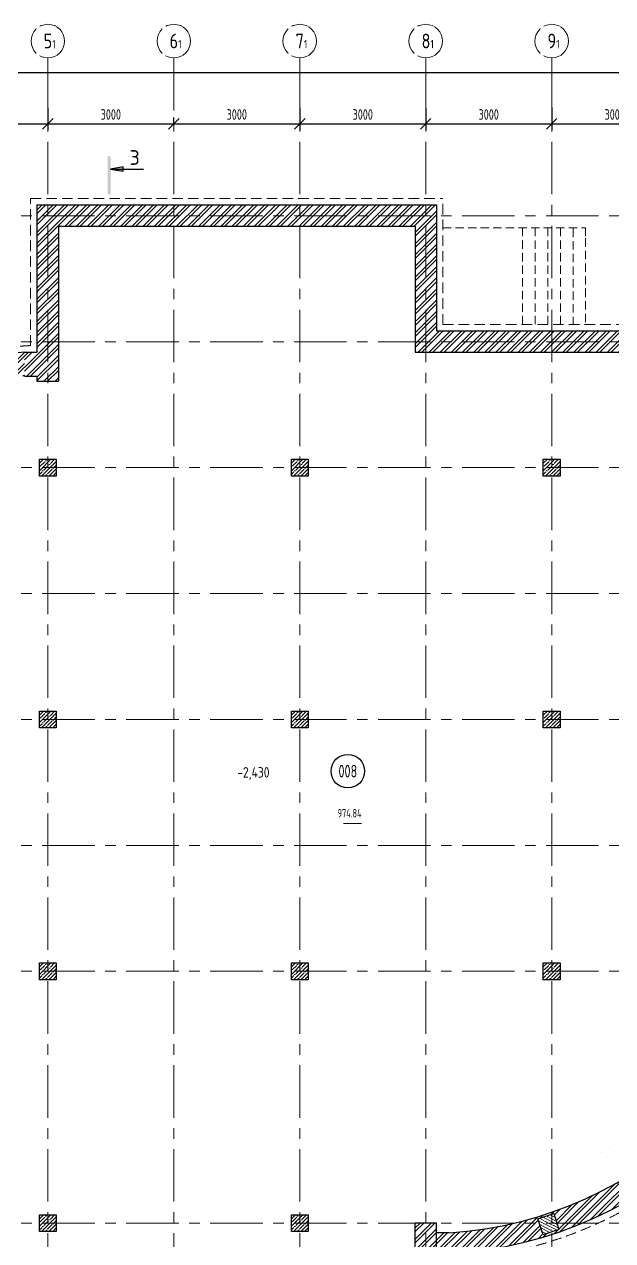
# Model space of a CAD drawing. Header units: millimetres. Extents: x -8689834 to 9419935, y 0 to 233063.
# Drawn here: x -341732 to -327720, y 106183 to 135163 of the extents above; entities that cross this region are included whole.
import ezdxf
from ezdxf import colors
from ezdxf.entities.mleader import LeaderData, LeaderLine
from ezdxf.enums import TextEntityAlignment as Align
from ezdxf.math import Vec2, Vec3

# ---------------------------------------------------------------- set-up
doc = ezdxf.new("R2010")
doc.units = ezdxf.units.MM
doc.header["$MEASUREMENT"] = 0
for name, pattern in [('ADSK_Штриховая_ш2 п1', [3, 2, -1]), ('CENTER', [2, 1.25, -0.25, 0.25, -0.25]), ('TRATTEGGIATA', [0.75, 0.5, -0.25])]:
    doc.linetypes.add(name, pattern=pattern)
doc.layers.get('0').update_dxf_attribs({"color": 250, "lineweight": 9})
for name, color, linetype, lineweight in [('АР_Колонны', 250, 'Continuous', 30), ('АР_Колонны Штрих', 250, 'Continuous', 5), ('АР_Маркер экспликации', 239, 'Continuous', 13), ('АР_МосжилНии_Стены', 127, 'Continuous', 30), ('АР_Номер помещения', 1, 'Continuous', 25), ('АР_Оси', 195, 'Continuous', 9), ('АР_Оси размеры', 164, 'Continuous', 9), ('АР_Отметки', 250, 'Continuous', 15), ('АР_Помещения_площадь', 19, 'Continuous', 9), ('АР_Разрезы', 175, 'Continuous', 9), ('АР_стены', 250, 'Continuous', 30), ('АР_тонкая линия', 250, 'Continuous', 0), ('АР_Штриховка кирпич', 250, 'Continuous', 9)]:
    doc.layers.add(name, color=color, linetype=linetype, lineweight=lineweight)
doc.styles.add('ISOCPEUR', font='isocpeur.ttf', dxfattribs={"width": 0.7})
doc.styles.add('METRO-STYLE', font='isocpeur.ttf', dxfattribs={"width": 0.9, "oblique": 15})
doc.styles.get("Standard").update_dxf_attribs({"font": 'isocpeur.ttf', "width": 0.7})
doc.styles.add('ГОСТ 2.304', font='isocpeur.ttf', dxfattribs={"width": 0.7})
doc.dimstyles.new('СПДС', dxfattribs={"dimscale": 100, "dimtxt": 2.5, "dimasz": 2.5, "dimexe": 1.5, "dimexo": 0, "dimgap": 1, "dimtad": 1, "dimdec": 0, "dimrnd": 1, "dimtxsty": 'ГОСТ 2.304', "dimblk": 'OBLIQUE', "dimcen": 2.5, "dimdle": 1.5, "dimadec": 0, "dimazin": 2, "dimtfac": 0.75, "dimtdec": 0, "dimtmove": 1, "dimatfit": 3, "dimfxl": 1, "dimtolj": 1, "dimarcsym": 1})
pattern_1 = [(45, (-15289.27, 0), (-132.58252, 132.58252), []), (45, (-15200.88, 0), (-132.58252, 132.58252), [])]

# ---------------------------------------------------------------- blocks, each defined once
blk = doc.blocks.new('_Oblique')
at = {"color": 0, "linetype": 'ByBlock', "lineweight": -2}
blk.add_line((-0.5, -0.5), (0.5, 0.5), dxfattribs=at)
blk = doc.blocks.new('*D567')
at = {"layer": 'АР_Оси размеры', "color": 0, "lineweight": -2, "ltscale": 100, "transparency": 16777216}
for p, q in [((-344172, 133379), (-344172, 132641)), ((-341172, 133173), (-341172, 132641)), ((-344322, 132791), (-341022, 132791))]:
    blk.add_line(p, q, dxfattribs=at)
at = {"layer": 'АР_Оси размеры', "color": 0, "lineweight": -2, "ltscale": 100, "transparency": 16777216, "xscale": 250, "yscale": 250, "zscale": 250, "rotation": 180}
blk.add_blockref('_Oblique', (-344172, 132791), dxfattribs=at)
at = {"layer": 'АР_Оси размеры', "color": 0, "lineweight": -2, "ltscale": 100, "transparency": 16777216, "xscale": 250, "yscale": 250, "zscale": 250}
blk.add_blockref('_Oblique', (-341172, 132791), dxfattribs=at)
at = {"layer": 'АР_Оси размеры', "color": 0, "ltscale": 100, "transparency": 16777216, "insert": (-342672, 133016), "char_height": 250, "attachment_point": 5, "style": 'ГОСТ 2.304'}
blk.add_mtext('\\A1;3000', dxfattribs=at)
blk = doc.blocks.new('*D568')
at = {"layer": 'АР_Оси размеры', "color": 0, "lineweight": -2, "ltscale": 100, "transparency": 16777216}
for p, q in [((-341172, 133173), (-341172, 132641)), ((-341322, 132791), (-338022, 132791)), ((-338172, 132791), (-338172, 132941))]:
    blk.add_line(p, q, dxfattribs=at)
at = {"layer": 'АР_Оси размеры', "color": 0, "lineweight": -2, "ltscale": 100, "transparency": 16777216, "xscale": 250, "yscale": 250, "zscale": 250, "rotation": 180}
blk.add_blockref('_Oblique', (-341172, 132791), dxfattribs=at)
at = {"layer": 'АР_Оси размеры', "color": 0, "lineweight": -2, "ltscale": 100, "transparency": 16777216, "xscale": 250, "yscale": 250, "zscale": 250}
blk.add_blockref('_Oblique', (-338172, 132791), dxfattribs=at)
at = {"layer": 'АР_Оси размеры', "color": 0, "ltscale": 100, "transparency": 16777216, "insert": (-339672, 133016), "char_height": 250, "attachment_point": 5, "style": 'ГОСТ 2.304'}
blk.add_mtext('\\A1;3000', dxfattribs=at)
blk = doc.blocks.new('*D569')
at = {"layer": 'АР_Оси размеры', "color": 0, "lineweight": -2, "ltscale": 100, "transparency": 16777216}
for p, q in [((-335172, 133173), (-335172, 132641)), ((-338322, 132791), (-335022, 132791)), ((-338172, 132791), (-338172, 132941))]:
    blk.add_line(p, q, dxfattribs=at)
at = {"layer": 'АР_Оси размеры', "color": 0, "lineweight": -2, "ltscale": 100, "transparency": 16777216, "xscale": 250, "yscale": 250, "zscale": 250, "rotation": 180}
blk.add_blockref('_Oblique', (-338172, 132791), dxfattribs=at)
at = {"layer": 'АР_Оси размеры', "color": 0, "lineweight": -2, "ltscale": 100, "transparency": 16777216, "xscale": 250, "yscale": 250, "zscale": 250}
blk.add_blockref('_Oblique', (-335172, 132791), dxfattribs=at)
at = {"layer": 'АР_Оси размеры', "color": 0, "ltscale": 100, "transparency": 16777216, "insert": (-336672, 133016), "char_height": 250, "attachment_point": 5, "style": 'ГОСТ 2.304'}
blk.add_mtext('\\A1;3000', dxfattribs=at)
blk = doc.blocks.new('*D570')
at = {"layer": 'АР_Оси размеры', "color": 0, "lineweight": -2, "ltscale": 100, "transparency": 16777216}
for p, q in [((-335172, 133173), (-335172, 132641)), ((-332172, 133167), (-332172, 132641)), ((-335322, 132791), (-332022, 132791))]:
    blk.add_line(p, q, dxfattribs=at)
at = {"layer": 'АР_Оси размеры', "color": 0, "lineweight": -2, "ltscale": 100, "transparency": 16777216, "xscale": 250, "yscale": 250, "zscale": 250, "rotation": 180}
blk.add_blockref('_Oblique', (-335172, 132791), dxfattribs=at)
at = {"layer": 'АР_Оси размеры', "color": 0, "lineweight": -2, "ltscale": 100, "transparency": 16777216, "xscale": 250, "yscale": 250, "zscale": 250}
blk.add_blockref('_Oblique', (-332172, 132791), dxfattribs=at)
at = {"layer": 'АР_Оси размеры', "color": 0, "ltscale": 100, "transparency": 16777216, "insert": (-333672, 133016), "char_height": 250, "attachment_point": 5, "style": 'ГОСТ 2.304'}
blk.add_mtext('\\A1;3000', dxfattribs=at)
blk = doc.blocks.new('*D571')
at = {"layer": 'АР_Оси размеры', "color": 0, "lineweight": -2, "ltscale": 100, "transparency": 16777216}
for p, q in [((-332172, 133167), (-332172, 132641)), ((-329172, 133179), (-329172, 132641)), ((-332322, 132791), (-329022, 132791))]:
    blk.add_line(p, q, dxfattribs=at)
at = {"layer": 'АР_Оси размеры', "color": 0, "lineweight": -2, "ltscale": 100, "transparency": 16777216, "xscale": 250, "yscale": 250, "zscale": 250, "rotation": 180}
blk.add_blockref('_Oblique', (-332172, 132791), dxfattribs=at)
at = {"layer": 'АР_Оси размеры', "color": 0, "lineweight": -2, "ltscale": 100, "transparency": 16777216, "xscale": 250, "yscale": 250, "zscale": 250}
blk.add_blockref('_Oblique', (-329172, 132791), dxfattribs=at)
at = {"layer": 'АР_Оси размеры', "color": 0, "ltscale": 100, "transparency": 16777216, "insert": (-330672, 133016), "char_height": 250, "attachment_point": 5, "style": 'ГОСТ 2.304'}
blk.add_mtext('\\A1;3000', dxfattribs=at)
blk = doc.blocks.new('*D572')
at = {"layer": 'АР_Оси размеры', "color": 0, "lineweight": -2, "ltscale": 100, "transparency": 16777216}
for p, q in [((-329172, 133179), (-329172, 132641)), ((-326172, 133132), (-326172, 132641)), ((-329322, 132791), (-326022, 132791))]:
    blk.add_line(p, q, dxfattribs=at)
at = {"layer": 'АР_Оси размеры', "color": 0, "lineweight": -2, "ltscale": 100, "transparency": 16777216, "xscale": 250, "yscale": 250, "zscale": 250, "rotation": 180}
blk.add_blockref('_Oblique', (-329172, 132791), dxfattribs=at)
at = {"layer": 'АР_Оси размеры', "color": 0, "lineweight": -2, "ltscale": 100, "transparency": 16777216, "xscale": 250, "yscale": 250, "zscale": 250}
blk.add_blockref('_Oblique', (-326172, 132791), dxfattribs=at)
at = {"layer": 'АР_Оси размеры', "color": 0, "ltscale": 100, "transparency": 16777216, "insert": (-327672, 133016), "char_height": 250, "attachment_point": 5, "style": 'ГОСТ 2.304'}
blk.add_mtext('\\A1;3000', dxfattribs=at)
blk = doc.blocks.new('*D583')
at = {"layer": 'АР_Оси размеры', "color": 0, "lineweight": -2, "ltscale": 100, "transparency": 16777216}
for p, q in [((-353322, 134013), (-289512, 134013)), ((-353172, 134013), (-353172, 134163)), ((-289662, 134013), (-289662, 134163))]:
    blk.add_line(p, q, dxfattribs=at)
at = {"layer": 'АР_Оси размеры', "color": 0, "lineweight": -2, "ltscale": 100, "transparency": 16777216, "xscale": 250, "yscale": 250, "zscale": 250, "rotation": 180}
blk.add_blockref('_Oblique', (-353172, 134013), dxfattribs=at)
at = {"layer": 'АР_Оси размеры', "color": 0, "lineweight": -2, "ltscale": 100, "transparency": 16777216, "xscale": 250, "yscale": 250, "zscale": 250}
blk.add_blockref('_Oblique', (-289662, 134013), dxfattribs=at)
at = {"layer": 'АР_Оси размеры', "color": 0, "ltscale": 100, "transparency": 16777216, "insert": (-321417, 134238), "char_height": 250, "attachment_point": 5, "style": 'ГОСТ 2.304'}
blk.add_mtext('\\A1;63510', dxfattribs=at)
blk = doc.blocks.new('*U260')
at = {"layer": 'АР_Номер помещения', "color": 7}
blk.add_circle((-11974, -849), 400, dxfattribs=at)
at = {"layer": 'АР_Помещения_площадь', "color": 7}
blk.add_line((-11653, -2097), (-12075, -2097), dxfattribs=at)
at = {"color": 7, "style": 'ISOCPEUR', "width": 0.7, "flags": 1}
blk.add_attdef('КАТЕГОРИЯ', (-499, -2092), '', height=250, dxfattribs=at)
at = {"layer": 'АР_Номер помещения', "color": 7, "style": 'ISOCPEUR', "width": 0.7}
blk.add_attdef('НОМЕР_ПОМЕЩЕНИЯ', text='', height=300, dxfattribs=at).set_placement((-11974, -849), align=Align.MIDDLE_CENTER)
at = {"layer": 'АР_Помещения_площадь', "color": 7, "lineweight": 30, "width": 0.7, "flags": 104}
blk.add_attdef('ИМЯ_ПОМЕЩЕНИЯ', text='', height=100, dxfattribs=at).set_placement((158, 1217), align=Align.MIDDLE_CENTER)
at = {"layer": 'АР_Помещения_площадь', "color": 7, "style": 'ISOCPEUR', "width": 0.7}
blk.add_attdef('ПЛОЩАДЬ_ПОМЕЩЕНИЯ', text='', height=200, dxfattribs=at).set_placement((-11648, -1851), align=Align.MIDDLE_RIGHT)
blk = doc.blocks.new('A$Cb1ac1438')
at = {"layer": 'АР_Колонны Штрих', "ltscale": 100}
h = blk.add_hatch(dxfattribs=at)
h.set_pattern_fill('ANSI35', color=256, scale=500, angle=161.0398)
h.set_pattern_definition([(206.039832, (898269.91, -348997.31), (54.874485, -112.311134), []), (206.039832, (898186.31, -348968.59), (54.874485, -112.311134), [156.25, -31.25, 0, -31.25])])
h.paths.add_polyline_path([(5719, -203), (6098, -333), (6228, 46), (5849, 176)])
h = blk.add_hatch(dxfattribs=at)
h.set_pattern_fill('ANSI35', color=256, scale=500, angle=-72.0645)
h.set_pattern_definition([(332.935457, (-256735.91, 917047.48), (56.87424, 111.311818), []), (332.935457, (-256708.7, 916963.39), (56.87424, 111.311818), [156.25, -31.25, 0, -31.25])])
h.paths.add_polyline_path([(173, -6155), (50, -5774), (-331, -5897), (-207, -6278)])
at = {"layer": 'АР_Колонны', "ltscale": 100}
for points in [[(6098, -333), (5719, -203), (5849, 176), (6228, 46)], [(50, -5774), (173, -6155), (-207, -6278), (-331, -5897)]]:
    blk.add_lwpolyline(points, close=True, dxfattribs=at)
blk = doc.blocks.new('_DotSmall')
at = {"color": 0, "linetype": 'ByBlock', "const_width": 0.5}
blk.add_lwpolyline([(-0.0625, 0, 1), (0.0625, 0, 1)], format="xyb", close=True, dxfattribs=at)

msp = doc.modelspace()

# ---------------------------------------------------------------- hatches: boundary and pattern name
at = {"layer": 'АР_Колонны Штрих', "ltscale": 100}
h = msp.add_hatch(dxfattribs=at)
h.set_pattern_fill('ANSI35', color=256, scale=500)
h.set_pattern_definition([(45, (-1298424.17, 164672.16), (-88.388348, 88.388348), []), (45, (-1298335.78, 164672.16), (-88.388348, 88.388348), [156.25, -31.25, 0, -31.25])])
h.paths.add_polyline_path([(-340972.071, 124800.682), (-341372.071, 124800.682), (-341372.071, 124400.682), (-340972.071, 124400.682)])
h = msp.add_hatch(dxfattribs=at)
h.set_pattern_fill('ANSI35', color=256, scale=500)
h.set_pattern_definition([(45, (-1292424.17, 164672.16), (-88.388348, 88.388348), []), (45, (-1292335.78, 164672.16), (-88.388348, 88.388348), [156.25, -31.25, 0, -31.25])])
h.paths.add_polyline_path([(-334972.071, 124800.682), (-335372.071, 124800.682), (-335372.071, 124400.682), (-334972.071, 124400.682)])
h = msp.add_hatch(dxfattribs=at)
h.set_pattern_fill('ANSI35', color=256, scale=500)
h.set_pattern_definition([(45, (-1286424.17, 164672.16), (-88.388348, 88.388348), []), (45, (-1286335.78, 164672.16), (-88.388348, 88.388348), [156.25, -31.25, 0, -31.25])])
h.paths.add_polyline_path([(-328972.071, 124800.682), (-329372.071, 124800.682), (-329372.071, 124400.682), (-328972.071, 124400.682)])
h = msp.add_hatch(dxfattribs=at)
h.set_pattern_fill('ANSI35', color=256, scale=500)
h.set_pattern_definition([(45, (-1298424.17, 158672.16), (-88.388348, 88.388348), []), (45, (-1298335.78, 158672.16), (-88.388348, 88.388348), [156.25, -31.25, 0, -31.25])])
h.paths.add_polyline_path([(-340972.071, 118800.682), (-341372.071, 118800.682), (-341372.071, 118400.682), (-340972.071, 118400.682)])
h = msp.add_hatch(dxfattribs=at)
h.set_pattern_fill('ANSI35', color=256, scale=500)
h.set_pattern_definition([(45, (-1292424.17, 158672.16), (-88.388348, 88.388348), []), (45, (-1292335.78, 158672.16), (-88.388348, 88.388348), [156.25, -31.25, 0, -31.25])])
h.paths.add_polyline_path([(-334972.071, 118800.682), (-335372.071, 118800.682), (-335372.071, 118400.682), (-334972.071, 118400.682)])
h = msp.add_hatch(dxfattribs=at)
h.set_pattern_fill('ANSI35', color=256, scale=500)
h.set_pattern_definition([(45, (-1286424.17, 158672.16), (-88.388348, 88.388348), []), (45, (-1286335.78, 158672.16), (-88.388348, 88.388348), [156.25, -31.25, 0, -31.25])])
h.paths.add_polyline_path([(-328972.071, 118800.682), (-329372.071, 118800.682), (-329372.071, 118400.682), (-328972.071, 118400.682)])
h = msp.add_hatch(dxfattribs=at)
h.set_pattern_fill('ANSI35', color=256, scale=500)
h.set_pattern_definition([(45, (-1298424.17, 152672.16), (-88.388348, 88.388348), []), (45, (-1298335.78, 152672.16), (-88.388348, 88.388348), [156.25, -31.25, 0, -31.25])])
h.paths.add_polyline_path([(-340972.071, 112800.682), (-341372.071, 112800.682), (-341372.071, 112400.682), (-340972.071, 112400.682)])
h = msp.add_hatch(dxfattribs=at)
h.set_pattern_fill('ANSI35', color=256, scale=500)
h.set_pattern_definition([(45, (-1292424.17, 152672.16), (-88.388348, 88.388348), []), (45, (-1292335.78, 152672.16), (-88.388348, 88.388348), [156.25, -31.25, 0, -31.25])])
h.paths.add_polyline_path([(-334972.071, 112800.682), (-335372.071, 112800.682), (-335372.071, 112400.682), (-334972.071, 112400.682)])
h = msp.add_hatch(dxfattribs=at)
h.set_pattern_fill('ANSI35', color=256, scale=500)
h.set_pattern_definition([(45, (-1286424.17, 152672.16), (-88.388348, 88.388348), []), (45, (-1286335.78, 152672.16), (-88.388348, 88.388348), [156.25, -31.25, 0, -31.25])])
h.paths.add_polyline_path([(-328972.071, 112800.682), (-329372.071, 112800.682), (-329372.071, 112400.682), (-328972.071, 112400.682)])
h = msp.add_hatch(dxfattribs=at)
h.set_pattern_fill('ANSI35', color=256, scale=500)
h.set_pattern_definition([(45, (-1298424.17, 146672.16), (-88.388348, 88.388348), []), (45, (-1298335.78, 146672.16), (-88.388348, 88.388348), [156.25, -31.25, 0, -31.25])])
h.paths.add_polyline_path([(-340972.071, 106800.682), (-341372.071, 106800.682), (-341372.071, 106400.682), (-340972.071, 106400.682)])
h = msp.add_hatch(dxfattribs=at)
h.set_pattern_fill('ANSI35', color=256, scale=500)
h.set_pattern_definition([(45, (-1292424.17, 146672.16), (-88.388348, 88.388348), []), (45, (-1292335.78, 146672.16), (-88.388348, 88.388348), [156.25, -31.25, 0, -31.25])])
h.paths.add_polyline_path([(-334972.071, 106800.682), (-335372.071, 106800.682), (-335372.071, 106400.682), (-334972.071, 106400.682)])
at = {"layer": 'АР_Разрезы', "ltscale": 100}
h = msp.add_hatch(color=5, dxfattribs=at)
h.dxf.hatch_style = 1
h.paths.add_polyline_path([(-339677.803, 131110.086), (-339747.803, 131110.086), (-339747.803, 132014.34), (-339677.803, 132014.34)])
h.paths.add_polyline_path([(-339377.353, 131664.062), (-339677.803, 131714.34), (-339377.353, 131714.34)])
h.paths.add_polyline_path([(-339377.353, 131714.34), (-339677.803, 131714.34), (-339377.353, 131764.618)])
h = msp.add_hatch(color=5, dxfattribs=at)
h.dxf.hatch_style = 1
h.paths.add_polyline_path([(-339677.803, 131110.086), (-339747.803, 131110.086), (-339747.803, 132014.34), (-339677.803, 132014.34)])
h.paths.add_polyline_path([(-339377.353, 131664.062), (-339677.803, 131714.34), (-339377.353, 131714.34)])
h.paths.add_polyline_path([(-339377.353, 131714.34), (-339677.803, 131714.34), (-339377.353, 131764.618)])
at = {"layer": 'АР_Штриховка кирпич', "ltscale": 100}
h = msp.add_hatch(dxfattribs=at)
h.set_pattern_fill('ANSI32', color=256, scale=500)
h.set_pattern_definition(pattern_1)
h.paths.add_polyline_path([(-340417.071, 130860.682), (-341432.071, 130860.682), (-341432.071, 127350.905), (-341732.071, 127350.905), (-341732.071, 126783.983), (-341432.071, 126783.983), (-341432.071, 126660.682), (-340922.071, 126660.682), (-340922.071, 130350.682), (-340417.071, 130350.682)])
h = msp.add_hatch(dxfattribs=at)
h.set_pattern_fill('ANSI32', color=256, scale=500)
h.set_pattern_definition(pattern_1)
h.paths.add_polyline_path([(-334197.559, 130860.682), (-340434.239, 130860.682), (-340434.239, 130350.682), (-334151.817, 130350.682), (-334151.817, 130741.769), (-334197.559, 130741.769)])
h = msp.add_hatch(dxfattribs=at)
h.set_pattern_fill('ANSI32', color=256, scale=500)
h.set_pattern_definition(pattern_1)
h.paths.add_polyline_path([(-331912.071, 130860.682), (-331912.071, 130339.606), (-331912.071, 128121.475), (-332422.071, 128121.475), (-332422.071, 130350.682), (-334270.562, 130350.682), (-334270.562, 130860.682)])
h = msp.add_hatch(dxfattribs=at)
h.set_pattern_fill('ANSI32', color=256, scale=500)
h.set_pattern_definition(pattern_1)
h.paths.add_polyline_path([(-325806.91, 127661.128), (-326057.232, 127661.128), (-326057.232, 127860.682), (-331912.071, 127860.682), (-331912.071, 128145.858), (-332422.071, 128145.858), (-332422.071, 127350.682), (-323916.382, 127350.682), (-323916.382, 127860.682), (-325806.91, 127860.682)])
h = msp.add_hatch(dxfattribs=at)
h.set_pattern_fill('ANSI32', color=256, scale=500)
h.paths.add_polyline_path([(-347172.071, 124324.503), (-347174.023, 124322.551), (-347452.154, 124600.682), (-347174.023, 124888.237), (-346891.18, 124605.394)], flags=16)
edge = h.paths.add_edge_path()
edge.add_line((-349232.071, 118860.682), (-349355.371, 118860.682))
edge.add_line((-349355.371, 118860.682), (-349355.371, 119160.682))
edge.add_arc((-341163.868, 118592.479), 8211.187, 93.9679649, 176.0320351, ccw=False)
edge.add_line((-341732.071, 126783.983), (-341732.071, 127350.905))
edge.add_arc((-341172.119, 118600.824), 8767.98, 93.6615893, 123.7450755)
edge.add_arc((-341172.071, 118600.682), 8768.124, 123.7448222, 152.8449572)
edge.add_arc((-341172.071, 118600.682), 8768.124, 152.8449572, 176.3381574)
edge.add_line((-349922.294, 119160.682), (-349922.294, 118860.682))
edge.add_line((-349922.294, 118860.682), (-353432.071, 118860.821))
edge.add_line((-353432.071, 118860.821), (-353432.071, 116760.017))
edge.add_line((-353432.071, 116760.017), (-353313.157, 116760.017))
edge.add_line((-353313.157, 116760.017), (-353313.157, 116644.081))
edge.add_line((-353313.157, 116644.081), (-352922.071, 116644.081))
edge.add_line((-352922.071, 116644.081), (-352922.071, 118350.682))
edge.add_line((-352922.071, 118350.682), (-349232.071, 118350.406))
edge.add_line((-349232.071, 118350.406), (-349232.071, 118860.682))
h = msp.add_hatch(dxfattribs=at)
h.set_pattern_fill('ANSI32', color=256, scale=500)
h.set_pattern_definition([(45, (-1298418.67, 164822.8), (-132.58252, 132.58252), []), (45, (-1298330.29, 164822.8), (-132.58252, 132.58252), [])])
h.paths.add_polyline_path([(-329172.071, 106811.502), (-329172.071, 106600.682), (-329460.555, 106575.544), (-329502.719, 106702.033)], flags=16)
h.paths.add_polyline_path([(-329123.786, 106828.353), (-329039.455, 106575.37), (-329172.071, 106600.682), (-329172.071, 106811.502)], flags=16)
h.paths.add_polyline_path([(-329172.071, 106389.863), (-329377.885, 106322.024), (-329462.215, 106575.007), (-329172.071, 106600.682)], flags=16)
h.paths.add_polyline_path([(-329172.071, 106389.863), (-329172.071, 106600.682), (-329041.116, 106574.833), (-328998.952, 106448.344)], flags=16)
h.paths.add_polyline_path([(-332101.106, 104554.374), (-331912.192, 104554.374), (-331912.192, 103474.489), (-332101.106, 103474.489)], flags=17)
edge = h.paths.add_edge_path()
edge.add_line((-332422.192, 104619.374), (-332101.106, 104619.374))
edge.add_line((-332101.106, 104619.374), (-332101.106, 103409.489))
edge.add_line((-332101.106, 103409.489), (-332422.192, 103409.489))
edge.add_line((-332422.192, 103409.489), (-332422.192, 98935.49))
edge.add_line((-332422.192, 98935.49), (-329982.977, 98935.682))
edge.add_line((-329982.977, 98935.682), (-329982.975, 99035.677))
edge.add_line((-329982.975, 99035.677), (-329910.368, 99035.677))
edge.add_line((-329910.368, 99035.677), (-329910.441, 99715.646))
edge.add_line((-329910.441, 99715.646), (-331642.192, 99715.563))
edge.add_line((-331642.192, 99715.563), (-331642.192, 101865.682))
edge.add_line((-331642.192, 101865.682), (-329292.192, 101865.682))
edge.add_line((-329292.192, 101865.682), (-328782.192, 102375.682))
edge.add_line((-328782.192, 102375.682), (-331911.764, 102375.682))
edge.add_line((-331911.764, 102375.682), (-331912.192, 105875.944))
edge.add_line((-331912.192, 105875.944), (-331612.192, 105875.944))
edge.add_arc((-332173.822, 115605.669), 9745.922, 273.3036233, 293.0807653)
edge.add_arc((-332173.822, 115605.669), 9745.922, 293.0807653, 323.7250384)
edge.add_line((-324316.788, 109839.388), (-324909.497, 109893.389))
edge.add_arc((-332221.305, 115664.199), 9314.762, 273.7493738, 321.7179014, ccw=False)
edge.add_line((-331612.192, 106369.374), (-331912.192, 106369.374))
edge.add_line((-331912.192, 106369.374), (-331912.192, 106600.682))
edge.add_line((-331912.192, 106600.682), (-332422.192, 106600.682))
edge.add_line((-332422.192, 106600.682), (-332422.192, 104619.374))
h.paths.add_polyline_path([(-329988.129, 98935.682), (-331012.036, 98935.682), (-329682.001, 98935.682), (-329682.001, 93215.355), (-329172.071, 93215.355), (-329172.071, 98935.682), (-326172.071, 98935.682), (-326172.036, 97157.109), (-325662.036, 97157.109), (-325662.036, 99445.838), (-328782.192, 99445.682), (-328782.192, 102375.682), (-329292.192, 101865.682), (-329292.192, 99715.682), (-329912.036, 99715.682), (-329912.036, 99035.677), (-329988.129, 99035.677)])

# ---------------------------------------------------------------- linework, layer by layer
at = {"linetype": 'TRATTEGGIATA', "ltscale": 500}
for p, q in [((-341582.071, 127509.377), (-341582.071, 131010.683)), ((-341582.071, 131010.683), (-331764.248, 131010.682)), ((-331764.248, 128010.683), (-331764.248, 131010.682)), ((-331764.248, 128010.683), (-323580.947, 128010.682))]:
    msp.add_line(p, q, dxfattribs=at)
for centre, radius, start, end in [((-341172.071, 118600.682), 8918.124, 92.635033, 177.3649661), ((-332173.822, 115605.669), 9895.922, 272.3712849, 356.8430181)]:
    msp.add_arc(centre, radius, start, end, dxfattribs=at)
at = {"layer": 'АР_Колонны', "ltscale": 100}
for points in [[(-341372.071, 124800.682), (-340972.071, 124800.682), (-340972.071, 124400.682), (-341372.071, 124400.682)], [(-335372.071, 124800.682), (-334972.071, 124800.682), (-334972.071, 124400.682), (-335372.071, 124400.682)], [(-329372.071, 124800.682), (-328972.071, 124800.682), (-328972.071, 124400.682), (-329372.071, 124400.682)], [(-341372.071, 118800.682), (-340972.071, 118800.682), (-340972.071, 118400.682), (-341372.071, 118400.682)], [(-335372.071, 118800.682), (-334972.071, 118800.682), (-334972.071, 118400.682), (-335372.071, 118400.682)], [(-329372.071, 118800.682), (-328972.071, 118800.682), (-328972.071, 118400.682), (-329372.071, 118400.682)], [(-341372.071, 112800.682), (-340972.071, 112800.682), (-340972.071, 112400.682), (-341372.071, 112400.682)], [(-335372.071, 112800.682), (-334972.071, 112800.682), (-334972.071, 112400.682), (-335372.071, 112400.682)], [(-329372.071, 112800.682), (-328972.071, 112800.682), (-328972.071, 112400.682), (-329372.071, 112400.682)], [(-341372.071, 106800.682), (-340972.071, 106800.682), (-340972.071, 106400.682), (-341372.071, 106400.682)], [(-335372.071, 106800.682), (-334972.071, 106800.682), (-334972.071, 106400.682), (-335372.071, 106400.682)]]:
    msp.add_lwpolyline(points, close=True, dxfattribs=at)
at = {"layer": 'АР_МосжилНии_Стены', "ltscale": 100}
for p, q in [((-341432.071, 130860.682), (-341432.071, 127350.905)), ((-341432.071, 130860.682), (-338899.199, 130860.682)), ((-338958.77, 130860.682), (-332752.027, 130860.682)), ((-332992.071, 130860.682), (-331912.071, 130860.682)), ((-331912.071, 130860.682), (-331912.071, 128087.059)), ((-340922.071, 130350.682), (-340922.071, 126660.682)), ((-340922.071, 130350.682), (-338964.199, 130350.682)), ((-339666.933, 130350.682), (-332817.027, 130350.682)), ((-332927.071, 130350.682), (-332422.071, 130350.682)), ((-332422.071, 130350.682), (-332422.071, 128087.059)), ((-332422.071, 128145.858), (-332422.071, 127350.682)), ((-331912.071, 128145.858), (-331912.071, 127860.682)), ((-331912.071, 127860.682), (-323842.264, 127860.682)), ((-332422.071, 127350.682), (-323907.264, 127350.682)), ((-341432.071, 126783.983), (-341432.071, 126660.682)), ((-341432.071, 126660.682), (-340922.071, 126660.682)), ((-332422.192, 104619.374), (-332422.192, 106600.682)), ((-331912.192, 106600.682), (-332422.192, 106600.682)), ((-331912.192, 104554.374), (-331912.192, 106600.682))]:
    msp.add_line(p, q, dxfattribs=at)
for points in [[(-341732.071, 127350.905), (-341432.071, 127350.905)], [(-341732.071, 126783.983), (-341432.071, 126783.983)], [(-331612.192, 106369.374), (-331912.192, 106369.374)]]:
    msp.add_lwpolyline(points, dxfattribs=at)
for centre, radius, start, end in [((-341172.071, 118600.682), 8768.124, 93.6618426, 176.3381574), ((-332221.305, 115664.199), 9314.762, 273.7493738, 355.3599948), ((-332173.822, 115605.669), 9745.922, 273.3036233, 355.9107374)]:
    msp.add_arc(centre, radius, start, end, dxfattribs=at)
at = {"layer": 'АР_Оси', "linetype": 'CENTER', "ltscale": 1000}
for p, q in [((-341172.071, 134363.151), (-341172.071, 78630.803)), ((-338172.071, 134363.151), (-338172.071, 78630.803)), ((-335172.071, 134363.151), (-335172.071, 78630.803)), ((-332172.071, 134363.151), (-332172.071, 78630.803)), ((-329172.071, 134363.151), (-329172.071, 78630.803)), ((-359305.765, 130600.682), (-276127.363, 130600.682)), ((-359305.765, 127600.682), (-276127.363, 127600.682)), ((-359305.765, 124600.682), (-276127.363, 124600.682)), ((-359305.765, 121600.682), (-276127.363, 121600.682)), ((-359305.765, 118600.682), (-276127.363, 118600.682)), ((-359305.765, 115600.682), (-276127.363, 115600.682)), ((-359305.765, 112600.682), (-276127.363, 112600.682)), ((-359305.765, 106600.682), (-276127.363, 106600.682))]:
    msp.add_line(p, q, dxfattribs=at)
at = {"layer": 'АР_Оси', "ltscale": 0.5}
for centre in [(-341172.071, 134763.151), (-338172.071, 134763.151), (-335172.071, 134763.151), (-332172.071, 134763.151), (-329172.071, 134763.151)]:
    msp.add_circle(centre, 400, dxfattribs=at)
at = {"layer": 'АР_Разрезы', "color": 5, "lineweight": 25, "ltscale": 100}
for p, q in [((-339377.353, 131764.618), (-339677.803, 131714.34)), ((-339377.353, 131764.618), (-339677.803, 131714.34)), ((-339677.803, 131714.34), (-339377.353, 131664.062)), ((-339677.803, 131714.34), (-339377.353, 131664.062)), ((-339377.353, 131664.062), (-339377.353, 131764.618)), ((-339377.353, 131664.062), (-339377.353, 131764.618))]:
    msp.add_line(p, q, dxfattribs=at)
at = {"layer": 'АР_Разрезы', "color": 5, "lineweight": 25, "ltscale": 100, "elevation": 0}
msp.add_lwpolyline([(-339677.803, 131714.34), (-338894.053, 131714.34)], dxfattribs=at)
msp.add_lwpolyline([(-339677.803, 131714.34), (-338894.053, 131714.34)], dxfattribs=at)
at = {"layer": 'АР_тонкая линия', "linetype": 'ADSK_Штриховая_ш2 п1', "ltscale": 100}
for p, q in [((-329864.947, 130315.623), (-329864.947, 128010.683)), ((-329564.947, 130315.623, 0), (-329564.947, 128010.683)), ((-329264.947, 130315.623, 0), (-329264.947, 128010.683)), ((-328964.947, 130315.623, 0), (-328964.947, 128010.683)), ((-328664.947, 130295.272, 0), (-328664.947, 128010.683)), ((-328364.947, 130065.623, 0), (-328364.947, 128010.683, 0))]:
    msp.add_line(p, q, dxfattribs=at)
at = {"layer": 'АР_тонкая линия', "linetype": 'ADSK_Штриховая_ш2 п1', "ltscale": 100, "elevation": 0}
for points in [[(-331764.248, 130315.623), (-328365.428, 130315.623)], [(-328365.428, 130315.623), (-328365.428, 130065.623)]]:
    msp.add_lwpolyline(points, dxfattribs=at)

# ---------------------------------------------------------------- block references
at = {"layer": 'АР_Маркер экспликации', "color": 7}
ref = msp.add_blockref('*U260', (-322053.149, 118218.252), dxfattribs=at)
ref.add_attrib('НОМЕР_ПОМЕЩЕНИЯ', '008', dxfattribs={"layer": 'АР_Номер помещения', "color": 7, "height": 300, "style": 'ISOCPEUR', "width": 0.7}).set_placement((-334027.22, 117369.014), align=Align.MIDDLE_CENTER)
ref.add_attrib('ПЛОЩАДЬ_ПОМЕЩЕНИЯ', '974.84', dxfattribs={"layer": 'АР_Помещения_площадь', "color": 7, "height": 200, "style": 'ISOCPEUR', "width": 0.7}).set_placement((-333701.358, 116367.506), align=Align.MIDDLE_RIGHT)
at = {"layer": 'АР_стены', "color": 51, "ltscale": 100, "true_color": 0xf8f6b0}
msp.add_blockref('A$Cb1ac1438', (-329172.071, 112600.682), dxfattribs=at)

# ---------------------------------------------------------------- texts
at = {"layer": 'АР_Разрезы', "color": 5, "lineweight": 25, "ltscale": 100, "insert": (-339227.803, 131814.34), "char_height": 350, "width": 583.33333, "attachment_point": 7, "style": 'METRO-STYLE'}
msp.add_mtext('{\\Q0;\\W1;3}', dxfattribs=at)
msp.add_mtext('{\\Q0;\\W1;3}', dxfattribs=at)

# ---------------------------------------------------------------- dimensions: what is measured, and where the dimension line sits
at = {"layer": 'АР_Оси размеры', "ltscale": 100}
for base, p1, p2, picture, middle in [((-341172.071, 132790.784), (-344172.071, 133378.529), (-341172.071, 133172.818), '*D567', (-342672.071, 133015.784)), ((-338172.071, 132790.784), (-341172.071, 133172.818), (-338172.071, 132790.784), '*D568', (-339672.071, 133015.784)), ((-335172.071, 132790.784), (-338172.071, 132790.784), (-335172.071, 133172.818), '*D569', (-336672.071, 133015.784)), ((-332172.071, 132790.784), (-335172.071, 133172.818), (-332172.071, 133167.069), '*D570', (-333672.071, 133015.784)), ((-329172.071, 132790.784), (-332172.071, 133167.069), (-329172.071, 133178.637), '*D571', (-330672.071, 133015.784)), ((-326172.071, 132790.784), (-329172.071, 133178.637), (-326172.071, 133132.362), '*D572', (-327672.071, 133015.784))]:
    dim = msp.add_linear_dim(base=base, p1=p1, p2=p2, dimstyle='СПДС', dxfattribs=at)
    dim.commit()
    dim.dimension.update_dxf_attribs({"geometry": picture, "text_midpoint": middle})

# ---------------------------------------------------------------- leaders
at = {"layer": 'АР_Отметки'}
ml = msp.add_multileader_mtext('Standard', dxfattribs=at)
ml.set_content('{\\W0.8;-2,430}', color=256, style='ISOCPEUR')
ml.set_leader_properties(color=256, linetype='Continuous', lineweight=-1)
ml.set_arrow_properties(name='DOTSMALL')
ml.build(insert=Vec2(0, 0))
ml.multileader.update_dxf_attribs({"has_text_frame": 1, "text_left_attachment_type": 4, "text_right_attachment_type": 4, "dogleg_length": 100, "arrow_head_size": 180})
ctx = ml.context
ctx.base_point, ctx.char_height, ctx.arrow_head_size, ctx.landing_gap_size, ctx.plane_origin = Vec3(-336711.886, 117132.656), 250, 180, 50, Vec3(-335659.193, 115477.482)
ctx.left_attachment, ctx.right_attachment = 4, 4
notes = []
notes.append((ctx, [(0, (0, 0, 0), (0, 0), (1, 0), 1, [])]))
ctx.mtext.insert, ctx.mtext.width, ctx.mtext.line_spacing_style, ctx.mtext.flow_direction = Vec3(-336661.886, 117465.989), 852.69703, 2, 5
for ctx, leaders in notes:
    for number, flags, end, landing, length, lines in leaders:
        leader = LeaderData()
        leader.index, (leader.has_last_leader_line, leader.has_dogleg_vector, leader.attachment_direction) = number, flags
        leader.last_leader_point, leader.dogleg_vector, leader.dogleg_length = Vec3(end), Vec3(landing), length
        for number, points, colour, breaks in lines:
            line = LeaderLine()
            line.index, line.vertices, line.color, line.breaks = number, Vec3.list(points), colors.encode_raw_color(colour), breaks
            leader.lines.append(line)
        ctx.leaders.append(leader)

# ---------------------------------------------------------------- next in the draw order: texts
at = {"layer": 'АР_Оси', "char_height": 350, "width": 123.86708, "attachment_point": 1, "line_spacing_factor": 1.149209, "style": 'ГОСТ 2.304', "bg_fill": 2}
for s, insert in [('{\\W0.8;5\\H0.57143x;1}', (-341271.892, 134940.93)), ('{\\W0.8;6\\H0.57143x;1}', (-338271.892, 134940.93)), ('{\\W0.8;7\\H0.57143x;1}', (-335271.892, 134940.93)), ('{\\W0.8;8\\H0.57143x;1}', (-332271.892, 134940.93)), ('{\\W0.8;9\\H0.57143x;1}', (-329271.892, 134940.93))]:
    msp.add_mtext(s, dxfattribs=dict(at, insert=insert))

# ---------------------------------------------------------------- next in the draw order: dimensions: what is measured, and where the dimension line sits
at = {"layer": 'АР_Оси размеры', "ltscale": 100}
dim = msp.add_linear_dim(base=(-289662.071, 134013.151), p1=(-353172.071, 134013.151), p2=(-289662.071, 134013.151), dimstyle='СПДС', dxfattribs=at)
dim.commit()
dim.dimension.update_dxf_attribs({"geometry": '*D583', "text_midpoint": (-321417.071, 134238.151)})

doc.saveas('drawing.dxf')
